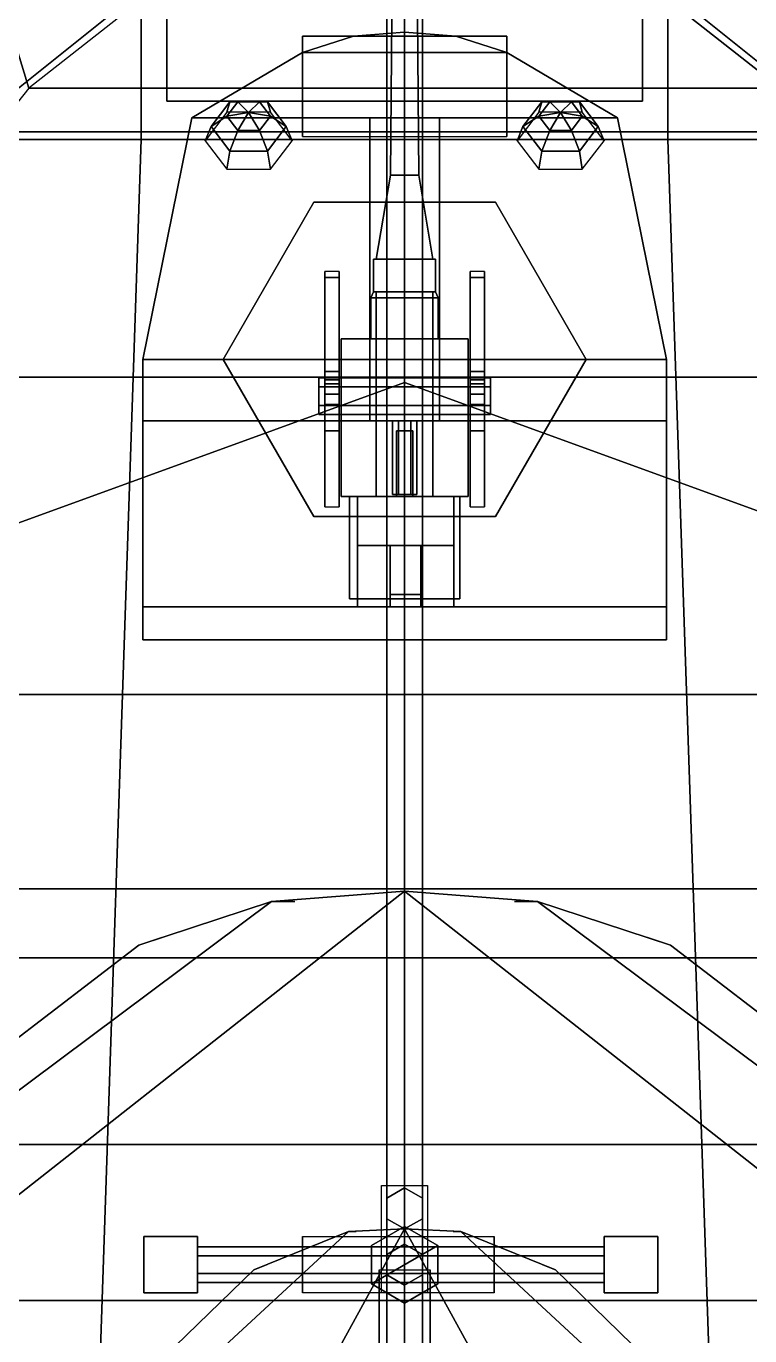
# Model space of a CAD drawing. Header units: millimetres. Extents: x -15 to 15, y -108 to 101.
# Drawn here: x -1.48 to 1.35, y 44.99 to 50.11 of the extents above; entities that cross this region are included whole.
import ezdxf

# ---------------------------------------------------------------- set-up
doc = ezdxf.new("R2010")
doc.units = ezdxf.units.MM
for name, color, linetype in [('barrel', 1, 'Continuous'), ('citadelle', 3, 'Continuous'), ('platforms', 6, 'Continuous'), ('railings', 6, 'Continuous'), ('railings_mirrored', 6, 'Continuous'), ('rangefinders', 2, 'Continuous'), ('sleeve', 5, 'Continuous'), ('superstructure', 4, 'Continuous'), ('turret', 2, 'Continuous')]:
    doc.layers.add(name, color=color, linetype=linetype)

msp = doc.modelspace()

# ---------------------------------------------------------------- linework, layer by layer
for points in [[(-2.1, 55.53, -9.42), (-1.03, 55.53, -9.51), (-1.03, 49.67, -9.51), (-2.64, 49.67, -9.42)], [(-1.03, 55.53, -9.51), (0, 55.53, -9.55), (0, 49.67, -9.55), (-1.03, 49.67, -9.51)], [(1.03, 49.67, -9.51), (0, 49.67, -9.55), (0, 55.53, -9.55), (1.03, 55.53, -9.51)], [(2.64, 49.67, -9.42), (1.03, 49.67, -9.51), (1.03, 55.53, -9.51), (2.11, 55.53, -9.42)], [(-2.64, 49.67, -9.42), (-1.03, 49.67, -9.51), (-1.23, 43.74, -9.51), (-3.31, 43.74, -9.42)], [(-1.03, 49.67, -9.51), (0, 49.67, -9.55), (0, 43.74, -9.55), (-1.23, 43.74, -9.51)], [(1.23, 43.74, -9.51), (0, 43.74, -9.55), (0, 49.67, -9.55), (1.03, 49.67, -9.51)], [(3.31, 43.74, -9.42), (1.23, 43.74, -9.51), (1.03, 49.67, -9.51), (2.64, 49.67, -9.42)]]:
    msp.add_3dface(points)
at = {"layer": 'barrel'}
for points in [[(-0.0554, 49.53, 17.218), (0, 49.53, 17.25), (0, 52.03, 17.226), (-0.0346, 52.03, 17.206)], [(-0.0554, 49.53, 17.154), (-0.0554, 49.53, 17.218), (-0.0346, 52.03, 17.206), (-0.0346, 52.03, 17.166)], [(0, 49.53, 17.122), (-0.0554, 49.53, 17.154), (-0.0346, 52.03, 17.166), (0, 52.03, 17.146)], [(0, 49.53, 17.25), (0.0554, 49.53, 17.218), (0.0346, 52.03, 17.206), (0, 52.03, 17.226)], [(0.0554, 49.53, 17.154), (0, 49.53, 17.122), (0, 52.03, 17.146), (0.0346, 52.03, 17.166)], [(0.0554, 49.53, 17.218), (0.0554, 49.53, 17.154), (0.0346, 52.03, 17.166), (0.0346, 52.03, 17.206)], [(-0.0554, 49.53, 17.154), (0, 49.53, 17.122), (0, 49.202, 17.058), (-0.1109, 49.202, 17.122)], [(-0.0554, 49.53, 17.218), (-0.0554, 49.53, 17.154), (-0.1109, 49.202, 17.122), (-0.1109, 49.202, 17.25)], [(0, 49.53, 17.25), (-0.0554, 49.53, 17.218), (-0.1109, 49.202, 17.25), (0, 49.202, 17.314)], [(0.0554, 49.53, 17.218), (0, 49.53, 17.25), (0, 49.202, 17.314), (0.1109, 49.202, 17.25)], [(0, 49.53, 17.122), (0.0554, 49.53, 17.154), (0.1109, 49.202, 17.122), (0, 49.202, 17.058)], [(0.0554, 49.53, 17.154), (0.0554, 49.53, 17.218), (0.1109, 49.202, 17.25), (0.1109, 49.202, 17.122)], [(-0.1109, 49.074, 17.122), (0, 49.074, 17.058), (0, 48.274, 17.058), (-0.1109, 48.274, 17.122)], [(-0.1109, 49.074, 17.25), (-0.1109, 49.074, 17.122), (-0.1109, 48.274, 17.122), (-0.1109, 48.274, 17.25)], [(0, 49.074, 17.314), (-0.1109, 49.074, 17.25), (-0.1109, 48.274, 17.25), (0, 48.274, 17.314)], [(0, 49.074, 17.058), (0.1109, 49.074, 17.122), (0.1109, 48.274, 17.122), (0, 48.274, 17.058)], [(0.1109, 49.074, 17.25), (0, 49.074, 17.314), (0, 48.274, 17.314), (0.1109, 48.274, 17.25)], [(0.1109, 49.074, 17.122), (0.1109, 49.074, 17.25), (0.1109, 48.274, 17.25), (0.1109, 48.274, 17.122)], [(-0.032, 48.53, 17.354), (0, 48.53, 17.322), (0, 48.274, 17.322), (-0.032, 48.274, 17.354)], [(0, 48.53, 17.386), (-0.032, 48.53, 17.354), (-0.032, 48.274, 17.354), (0, 48.274, 17.386)], [(0, 48.53, 17.322), (0.032, 48.53, 17.354), (0.032, 48.274, 17.354), (0, 48.274, 17.322)], [(0.032, 48.53, 17.354), (0, 48.53, 17.386), (0, 48.274, 17.386), (0.032, 48.274, 17.354)], [(0.192, 48.274, 17.458), (0.192, 48.274, 17.002), (-0.184, 48.274, 17.002), (-0.184, 48.274, 17.458)], [(-0.184, 48.274, 17.458), (-0.184, 48.274, 17.002), (-0.184, 48.082, 17.002), (-0.184, 48.082, 17.458)], [(-0.184, 48.082, 17.002), (-0.184, 48.274, 17.002), (0.192, 48.274, 17.002), (0.192, 48.082, 17.002)], [(0.192, 48.082, 17.458), (0.192, 48.274, 17.458), (-0.184, 48.274, 17.458), (-0.184, 48.082, 17.458)], [(0.192, 48.082, 17.002), (0.192, 48.274, 17.002), (0.192, 48.274, 17.458), (0.192, 48.082, 17.458)], [(-0.184, 47.842, 17.002), (-0.184, 48.082, 17.002), (-0.056, 48.082, 17.002), (-0.056, 47.842, 17.002)], [(-0.056, 47.842, 17.458), (-0.056, 48.082, 17.458), (-0.184, 48.082, 17.458), (-0.184, 47.842, 17.458)], [(-0.184, 48.082, 17.458), (-0.184, 48.082, 17.002), (-0.184, 47.842, 17.002), (-0.184, 47.842, 17.458)], [(-0.056, 47.89, 17.002), (-0.056, 48.082, 17.002), (0.064, 48.082, 17.002), (0.064, 47.89, 17.002)], [(0.064, 47.89, 17.066), (0.064, 48.082, 17.066), (-0.056, 48.082, 17.066), (-0.056, 47.89, 17.066)], [(-0.056, 48.082, 17.458), (-0.056, 48.082, 17.066), (0.064, 48.082, 17.066), (0.068, 48.082, 17.458)], [(-0.056, 47.842, 17.002), (-0.056, 48.082, 17.002), (-0.056, 48.082, 17.458), (-0.056, 47.842, 17.458)], [(0.064, 48.082, 17.458), (0.064, 48.082, 17.002), (0.064, 47.842, 17.002), (0.064, 47.842, 17.458)], [(0.064, 47.842, 17.002), (0.064, 48.082, 17.002), (0.192, 48.082, 17.002), (0.192, 47.842, 17.002)], [(0.192, 47.842, 17.458), (0.192, 48.082, 17.458), (0.064, 48.082, 17.458), (0.064, 47.842, 17.458)], [(0.192, 47.842, 17.002), (0.192, 48.082, 17.002), (0.192, 48.082, 17.458), (0.192, 47.842, 17.458)], [(-0.056, 47.89, 17.066), (-0.056, 47.89, 17.002), (0.064, 47.89, 17.002), (0.064, 47.89, 17.066)], [(-0.184, 47.842, 17.458), (-0.184, 47.842, 17.002), (-0.056, 47.842, 17.002), (-0.056, 47.842, 17.458)], [(0.064, 47.842, 17.458), (0.064, 47.842, 17.002), (0.192, 47.842, 17.002), (0.192, 47.842, 17.458)]]:
    msp.add_3dface(points, dxfattribs=at)
at = {"layer": 'citadelle'}
for points in [[(10.22, 51.67, 4.59), (-10.22, 51.67, 4.59), (-9.78, 47.5, 4.59), (9.78, 47.5, 4.59)], [(9.78, 47.5, 4.59), (-9.78, 47.5, 4.59), (-10.26, 43.33, 4.59), (10.26, 43.33, 4.59)]]:
    msp.add_3dface(points, dxfattribs=at)
at = {"layer": 'platforms'}
for points in [[(0, 41.9, 27.21), (-0.07, 41.9, 27.28), (-0.07, 51.4, 27.28), (0, 51.4, 27.21)], [(-0.07, 41.9, 27.28), (0, 41.9, 27.35), (0, 51.4, 27.35), (-0.07, 51.4, 27.28)], [(0, 41.9, 27.35), (0.07, 41.9, 27.28), (0.07, 51.4, 27.28), (0, 51.4, 27.35)], [(0.07, 41.9, 27.28), (0, 41.9, 27.21), (0, 51.4, 27.21), (0.07, 51.4, 27.28)], [(-0.95, 50.32, 14.81), (-1.51, 49.87, 14.81), (-1.51, 49.87, 15.03), (-0.95, 50.32, 15.03)], [(0.95, 50.32, 15.03), (1.51, 49.87, 15.03), (1.51, 49.87, 14.81), (0.95, 50.32, 14.81)], [(-1.47, 49.87, 15.53), (1.47, 49.87, 15.53), (0.95, 50.28, 15.53), (-0.95, 50.28, 15.53)], [(-4.16, 46.47, 15.53), (4.16, 46.47, 15.53), (1.47, 49.87, 15.53), (-1.47, 49.87, 15.53)], [(-4.7, 46.74, 8.67), (-4.7, 38.46, 8.67), (4.7, 38.46, 8.67), (4.7, 46.74, 8.67)], [(4.7, 46.74, 8.67), (4.7, 46.74, 8.45), (-4.7, 46.74, 8.45), (-4.7, 46.74, 8.67)], [(4.7, 46.74, 8.45), (4.7, 38.46, 8.45), (-4.7, 38.46, 8.45), (-4.7, 46.74, 8.45)], [(0, 46.73, 27.2), (0, 38.15, 27.2), (-2.05, 38.15, 27.2), (-2.05, 45.12, 27.2)], [(-2.05, 38.15, 27.35), (0, 38.15, 27.35), (0, 46.73, 27.35), (-2.05, 45.12, 27.35)], [(-0.52, 46.69, 27.2), (0, 46.73, 27.2), (-2.05, 45.12, 27.2), (-1.94, 45.63, 27.2)], [(-2.05, 45.12, 27.35), (0, 46.73, 27.35), (-0.52, 46.69, 27.35), (-1.94, 45.63, 27.35)], [(-0.52, 46.69, 27.35), (0, 46.73, 27.35), (0, 46.73, 27.2), (-0.52, 46.69, 27.2)], [(0, 46.73, 27.35), (0, 38.15, 27.35), (2.05, 38.15, 27.35), (2.05, 45.12, 27.35)], [(2.05, 38.15, 27.2), (0, 38.15, 27.2), (0, 46.73, 27.2), (2.05, 45.12, 27.2)], [(0.52, 46.69, 27.35), (0, 46.73, 27.35), (2.05, 45.12, 27.35), (1.94, 45.63, 27.35)], [(2.05, 45.12, 27.2), (0, 46.73, 27.2), (0.52, 46.69, 27.2), (1.94, 45.63, 27.2)], [(0.52, 46.69, 27.2), (0, 46.73, 27.2), (0, 46.73, 27.35), (0.52, 46.69, 27.35)], [(-1.04, 46.52, 27.2), (-0.52, 46.69, 27.2), (-1.94, 45.63, 27.2), (-1.56, 46.12, 27.2)], [(-1.94, 45.63, 27.35), (-0.52, 46.69, 27.35), (-1.04, 46.52, 27.35), (-1.56, 46.12, 27.35)], [(-1.04, 46.52, 27.35), (-0.52, 46.69, 27.35), (-0.52, 46.69, 27.2), (-1.04, 46.52, 27.2)], [(1.94, 45.63, 27.2), (0.52, 46.69, 27.2), (1.04, 46.52, 27.2), (1.56, 46.12, 27.2)], [(1.04, 46.52, 27.35), (0.52, 46.69, 27.35), (1.94, 45.63, 27.35), (1.56, 46.12, 27.35)], [(1.04, 46.52, 27.2), (0.52, 46.69, 27.2), (0.52, 46.69, 27.35), (1.04, 46.52, 27.35)], [(-1.56, 46.12, 27.35), (-1.04, 46.52, 27.35), (-1.04, 46.52, 27.2), (-1.56, 46.12, 27.2)], [(1.56, 46.12, 27.2), (1.04, 46.52, 27.2), (1.04, 46.52, 27.35), (1.56, 46.12, 27.35)], [(-4.45, 45.74, 15.53), (4.45, 45.74, 15.53), (4.16, 46.47, 15.53), (-4.16, 46.47, 15.53)], [(0.0329, 41.9618, 27.28), (0, 41.9, 27.21), (-8.388, 46.36, 27.21), (-8.3551, 46.4218, 27.28)], [(0, 41.9, 27.35), (0.0329, 41.9618, 27.28), (-8.3551, 46.4218, 27.28), (-8.388, 46.36, 27.35)], [(-0.0329, 41.9618, 27.28), (0, 41.9, 27.35), (8.388, 46.36, 27.35), (8.3551, 46.4218, 27.28)], [(0, 41.9, 27.21), (-0.0329, 41.9618, 27.28), (8.3551, 46.4218, 27.28), (8.388, 46.36, 27.21)], [(-0.0329, 41.8382, 27.28), (0, 41.9, 27.35), (-8.388, 46.36, 27.35), (-8.4209, 46.2982, 27.28)], [(0, 41.9, 27.21), (-0.0329, 41.8382, 27.28), (-8.4209, 46.2982, 27.28), (-8.388, 46.36, 27.21)], [(0.0329, 41.8382, 27.28), (0, 41.9, 27.21), (8.388, 46.36, 27.21), (8.4209, 46.2982, 27.28)], [(0, 41.9, 27.35), (0.0329, 41.8382, 27.28), (8.4209, 46.2982, 27.28), (8.388, 46.36, 27.35)], [(-4.45, 45.13, 15.53), (4.45, 45.13, 15.53), (4.45, 45.74, 15.53), (-4.45, 45.74, 15.53)], [(0, 45.41, 19.55), (-1.01, 43.57, 19.55), (-1.03, 44.65, 19.55), (-0.22, 45.4, 19.55)], [(-0.22, 45.4, 19.77), (-1.03, 44.65, 19.77), (-1.01, 43.57, 19.77), (0, 45.41, 19.77)], [(-0.22, 45.4, 19.55), (-1.03, 44.65, 19.55), (-0.94, 44.91, 19.55), (-0.59, 45.25, 19.55)], [(-0.59, 45.25, 19.77), (-0.94, 44.91, 19.77), (-1.03, 44.65, 19.77), (-0.22, 45.4, 19.77)], [(0, 45.41, 19.55), (0, 37.9334, 19.55), (-0.75, 37.9334, 19.55), (-1.01, 43.57, 19.55)], [(-1.01, 43.57, 19.77), (-0.75, 37.9334, 19.77), (0, 37.9334, 19.77), (0, 45.41, 19.77)], [(-0.22, 45.4, 19.77), (-0.22, 45.4, 19.55), (-0.59, 45.25, 19.55), (-0.59, 45.25, 19.77)], [(0, 45.41, 19.77), (0, 45.41, 19.55), (-0.22, 45.4, 19.55), (-0.22, 45.4, 19.77)], [(1.01, 43.57, 19.55), (0.75, 37.9334, 19.55), (0, 37.9334, 19.55), (0, 45.41, 19.55)], [(0, 45.41, 19.77), (0, 37.9334, 19.77), (0.75, 37.9334, 19.77), (1.01, 43.57, 19.77)], [(0, 45.41, 19.77), (1.01, 43.57, 19.77), (1.03, 44.65, 19.77), (0.22, 45.4, 19.77)], [(0, 45.41, 19.55), (0, 45.41, 19.77), (0.22, 45.4, 19.77), (0.22, 45.4, 19.55)], [(0.22, 45.4, 19.55), (1.03, 44.65, 19.55), (1.01, 43.57, 19.55), (0, 45.41, 19.55)], [(0.22, 45.4, 19.77), (1.03, 44.65, 19.77), (0.94, 44.91, 19.77), (0.59, 45.25, 19.77)], [(0.59, 45.25, 19.55), (0.94, 44.91, 19.55), (1.03, 44.65, 19.55), (0.22, 45.4, 19.55)], [(0.22, 45.4, 19.55), (0.22, 45.4, 19.77), (0.59, 45.25, 19.77), (0.59, 45.25, 19.55)], [(-0.59, 45.25, 19.55), (-0.94, 44.91, 19.55), (-0.94, 44.91, 19.77), (-0.59, 45.25, 19.77)], [(-0.1, 43.77, 19.06), (-0.1, 39.59, 19.06), (-0.1, 39.59, 19.55), (-0.1, 45.25, 19.55)], [(0.1, 45.25, 19.55), (0.1, 43.77, 19.06), (-0.1, 43.77, 19.06), (-0.1, 45.25, 19.55)], [(0.1, 39.59, 19.55), (0.1, 39.59, 19.06), (0.1, 43.77, 19.06), (0.1, 45.25, 19.55)], [(0.59, 45.25, 19.77), (0.94, 44.91, 19.77), (0.94, 44.91, 19.55), (0.59, 45.25, 19.55)], [(-4.1, 44.27, 15.53), (4.1, 44.27, 15.53), (4.45, 45.13, 15.53), (-4.45, 45.13, 15.53)]]:
    msp.add_3dface(points, dxfattribs=at)
at = {"layer": 'railings'}
for points in [[(0.95, 50.66, 16.28), (1.61, 50.24, 16.28), (1.51, 49.87, 15.53), (0.95, 50.32, 15.53)], [(0.95, 50.28, 15.53), (1.47, 49.87, 15.53), (1.57, 50.2, 16.28), (0.95, 50.62, 16.28)], [(-0.95, 50.32, 15.03), (-1.51, 49.87, 15.03), (-1.51, 49.87, 15.53), (-0.95, 50.32, 15.53)], [(0.95, 50.32, 15.53), (1.51, 49.87, 15.53), (1.51, 49.87, 15.03), (0.95, 50.32, 15.03)], [(-0.52, 46.69, 28.32), (0, 46.73, 28.32), (0, 46.73, 28.39), (-0.52, 46.69, 28.39)], [(-0.52, 46.69, 28.39), (0, 46.73, 28.39), (0, 46.73, 28.32), (-0.52, 46.69, 28.32)], [(-0.52, 46.69, 28.02), (0, 46.73, 28.02), (0, 46.73, 27.95), (-0.52, 46.69, 27.95)], [(-0.52, 46.69, 27.95), (0, 46.73, 27.95), (0, 46.73, 28.02), (-0.52, 46.69, 28.02)], [(-0.52, 46.69, 27.61), (0, 46.73, 27.61), (0, 46.73, 27.68), (-0.52, 46.69, 27.68)], [(-0.52, 46.69, 27.68), (0, 46.73, 27.68), (0, 46.73, 27.61), (-0.52, 46.69, 27.61)], [(-1.04, 46.52, 28.32), (-0.52, 46.69, 28.32), (-0.52, 46.69, 28.39), (-1.04, 46.52, 28.39)], [(-1.04, 46.52, 28.39), (-0.52, 46.69, 28.39), (-0.52, 46.69, 28.32), (-1.04, 46.52, 28.32)], [(-1.04, 46.52, 28.02), (-0.52, 46.69, 28.02), (-0.52, 46.69, 27.95), (-1.04, 46.52, 27.95)], [(-1.04, 46.52, 27.95), (-0.52, 46.69, 27.95), (-0.52, 46.69, 28.02), (-1.04, 46.52, 28.02)], [(-1.04, 46.52, 27.61), (-0.52, 46.69, 27.61), (-0.52, 46.69, 27.68), (-1.04, 46.52, 27.68)], [(-1.04, 46.52, 27.68), (-0.52, 46.69, 27.68), (-0.52, 46.69, 27.61), (-1.04, 46.52, 27.61)], [(-0.43, 46.69, 27.35), (-0.43, 46.69, 28.32), (-0.52, 46.69, 28.32), (-0.52, 46.69, 27.35)], [(-0.52, 46.69, 27.35), (-0.52, 46.69, 28.32), (-0.43, 46.69, 28.32), (-0.43, 46.69, 27.35)], [(-0.95, 46.55, 27.35), (-0.95, 46.55, 28.32), (-1.04, 46.52, 28.32), (-1.04, 46.52, 27.35)], [(-1.04, 46.52, 27.35), (-1.04, 46.52, 28.32), (-0.95, 46.55, 28.32), (-0.95, 46.55, 27.35)], [(-1.56, 46.12, 28.39), (-1.04, 46.52, 28.39), (-1.04, 46.52, 28.32), (-1.56, 46.12, 28.32)], [(-1.56, 46.12, 28.32), (-1.04, 46.52, 28.32), (-1.04, 46.52, 28.39), (-1.56, 46.12, 28.39)], [(-1.56, 46.12, 27.95), (-1.04, 46.52, 27.95), (-1.04, 46.52, 28.02), (-1.56, 46.12, 28.02)], [(-1.56, 46.12, 28.02), (-1.04, 46.52, 28.02), (-1.04, 46.52, 27.95), (-1.56, 46.12, 27.95)], [(-1.56, 46.12, 27.68), (-1.04, 46.52, 27.68), (-1.04, 46.52, 27.61), (-1.56, 46.12, 27.61)], [(-1.56, 46.12, 27.61), (-1.04, 46.52, 27.61), (-1.04, 46.52, 27.68), (-1.56, 46.12, 27.68)], [(-0.59, 45.25, 20.74), (-0.22, 45.4, 20.74), (-0.22, 45.4, 20.81), (-0.59, 45.25, 20.81)], [(-0.59, 45.25, 20.81), (-0.22, 45.4, 20.81), (-0.22, 45.4, 20.74), (-0.59, 45.25, 20.74)], [(-0.59, 45.25, 20.41), (-0.22, 45.4, 20.41), (-0.22, 45.4, 20.34), (-0.59, 45.25, 20.34)], [(-0.59, 45.25, 20.34), (-0.22, 45.4, 20.34), (-0.22, 45.4, 20.41), (-0.59, 45.25, 20.41)], [(-0.59, 45.25, 20.04), (-0.22, 45.4, 20.04), (-0.22, 45.4, 20.11), (-0.59, 45.25, 20.11)], [(-0.59, 45.25, 20.11), (-0.22, 45.4, 20.11), (-0.22, 45.4, 20.04), (-0.59, 45.25, 20.04)], [(-0.22, 45.4, 20.81), (0, 45.41, 20.81), (0, 45.41, 20.74), (-0.22, 45.4, 20.74)], [(-0.22, 45.4, 20.74), (0, 45.41, 20.74), (0, 45.41, 20.81), (-0.22, 45.4, 20.81)], [(-0.22, 45.4, 20.34), (0, 45.41, 20.34), (0, 45.41, 20.41), (-0.22, 45.4, 20.41)], [(-0.22, 45.4, 20.41), (0, 45.41, 20.41), (0, 45.41, 20.34), (-0.22, 45.4, 20.34)], [(-0.22, 45.4, 20.11), (0, 45.41, 20.11), (0, 45.41, 20.04), (-0.22, 45.4, 20.04)], [(-0.22, 45.4, 20.04), (0, 45.41, 20.04), (0, 45.41, 20.11), (-0.22, 45.4, 20.11)], [(-0.19, 45.4, 19.77), (-0.19, 45.4, 20.74), (-0.22, 45.4, 20.74), (-0.22, 45.4, 19.77)], [(-0.22, 45.4, 19.77), (-0.22, 45.4, 20.74), (-0.19, 45.4, 20.74), (-0.19, 45.4, 19.77)], [(-0.59, 45.25, 19.77), (-0.59, 45.25, 20.74), (-0.54, 45.27, 20.74), (-0.54, 45.27, 19.77)], [(-0.54, 45.27, 19.77), (-0.54, 45.27, 20.74), (-0.59, 45.25, 20.74), (-0.59, 45.25, 19.77)], [(-0.94, 44.91, 20.81), (-0.59, 45.25, 20.81), (-0.59, 45.25, 20.74), (-0.94, 44.91, 20.74)], [(-0.94, 44.91, 20.74), (-0.59, 45.25, 20.74), (-0.59, 45.25, 20.81), (-0.94, 44.91, 20.81)], [(-0.94, 44.91, 20.34), (-0.59, 45.25, 20.34), (-0.59, 45.25, 20.41), (-0.94, 44.91, 20.41)], [(-0.94, 44.91, 20.41), (-0.59, 45.25, 20.41), (-0.59, 45.25, 20.34), (-0.94, 44.91, 20.34)], [(-0.94, 44.91, 20.11), (-0.59, 45.25, 20.11), (-0.59, 45.25, 20.04), (-0.94, 44.91, 20.04)], [(-0.94, 44.91, 20.04), (-0.59, 45.25, 20.04), (-0.59, 45.25, 20.11), (-0.94, 44.91, 20.11)]]:
    msp.add_3dface(points, dxfattribs=at)
at = {"layer": 'railings_mirrored'}
for points in [[(-0.95, 50.66, 16.28), (-1.61, 50.24, 16.28), (-1.51, 49.87, 15.53), (-0.95, 50.32, 15.53)], [(-0.95, 50.28, 15.53), (-1.47, 49.87, 15.53), (-1.57, 50.2, 16.28), (-0.95, 50.62, 16.28)], [(-1.47, 49.87, 15.53), (-4.16, 46.47, 15.53), (-4.51, 46.47, 16.28), (-1.57, 50.2, 16.28)], [(0.52, 46.69, 27.68), (0, 46.73, 27.68), (0, 46.73, 27.61), (0.52, 46.69, 27.61)], [(0.52, 46.69, 27.61), (0, 46.73, 27.61), (0, 46.73, 27.68), (0.52, 46.69, 27.68)], [(0.52, 46.69, 27.95), (0, 46.73, 27.95), (0, 46.73, 28.02), (0.52, 46.69, 28.02)], [(0.52, 46.69, 28.02), (0, 46.73, 28.02), (0, 46.73, 27.95), (0.52, 46.69, 27.95)], [(0.52, 46.69, 28.39), (0, 46.73, 28.39), (0, 46.73, 28.32), (0.52, 46.69, 28.32)], [(0.52, 46.69, 28.32), (0, 46.73, 28.32), (0, 46.73, 28.39), (0.52, 46.69, 28.39)], [(0.52, 46.69, 27.35), (0.52, 46.69, 28.32), (0.43, 46.69, 28.32), (0.43, 46.69, 27.35)], [(0.43, 46.69, 27.35), (0.43, 46.69, 28.32), (0.52, 46.69, 28.32), (0.52, 46.69, 27.35)], [(1.04, 46.52, 27.68), (0.52, 46.69, 27.68), (0.52, 46.69, 27.61), (1.04, 46.52, 27.61)], [(1.04, 46.52, 27.61), (0.52, 46.69, 27.61), (0.52, 46.69, 27.68), (1.04, 46.52, 27.68)], [(1.04, 46.52, 27.95), (0.52, 46.69, 27.95), (0.52, 46.69, 28.02), (1.04, 46.52, 28.02)], [(1.04, 46.52, 28.02), (0.52, 46.69, 28.02), (0.52, 46.69, 27.95), (1.04, 46.52, 27.95)], [(1.04, 46.52, 28.39), (0.52, 46.69, 28.39), (0.52, 46.69, 28.32), (1.04, 46.52, 28.32)], [(1.04, 46.52, 28.32), (0.52, 46.69, 28.32), (0.52, 46.69, 28.39), (1.04, 46.52, 28.39)], [(1.04, 46.52, 27.35), (1.04, 46.52, 28.32), (0.95, 46.55, 28.32), (0.95, 46.55, 27.35)], [(0.95, 46.55, 27.35), (0.95, 46.55, 28.32), (1.04, 46.52, 28.32), (1.04, 46.52, 27.35)], [(1.56, 46.12, 27.61), (1.04, 46.52, 27.61), (1.04, 46.52, 27.68), (1.56, 46.12, 27.68)], [(1.56, 46.12, 27.68), (1.04, 46.52, 27.68), (1.04, 46.52, 27.61), (1.56, 46.12, 27.61)], [(1.56, 46.12, 28.02), (1.04, 46.52, 28.02), (1.04, 46.52, 27.95), (1.56, 46.12, 27.95)], [(1.56, 46.12, 27.95), (1.04, 46.52, 27.95), (1.04, 46.52, 28.02), (1.56, 46.12, 28.02)], [(1.56, 46.12, 28.32), (1.04, 46.52, 28.32), (1.04, 46.52, 28.39), (1.56, 46.12, 28.39)], [(1.56, 46.12, 28.39), (1.04, 46.52, 28.39), (1.04, 46.52, 28.32), (1.56, 46.12, 28.32)], [(0.22, 45.4, 20.04), (0, 45.41, 20.04), (0, 45.41, 20.11), (0.22, 45.4, 20.11)], [(0.22, 45.4, 20.11), (0, 45.41, 20.11), (0, 45.41, 20.04), (0.22, 45.4, 20.04)], [(0.22, 45.4, 20.41), (0, 45.41, 20.41), (0, 45.41, 20.34), (0.22, 45.4, 20.34)], [(0.22, 45.4, 20.34), (0, 45.41, 20.34), (0, 45.41, 20.41), (0.22, 45.4, 20.41)], [(0.22, 45.4, 20.74), (0, 45.41, 20.74), (0, 45.41, 20.81), (0.22, 45.4, 20.81)], [(0.22, 45.4, 20.81), (0, 45.41, 20.81), (0, 45.41, 20.74), (0.22, 45.4, 20.74)], [(0.22, 45.4, 19.77), (0.22, 45.4, 20.74), (0.19, 45.4, 20.74), (0.19, 45.4, 19.77)], [(0.19, 45.4, 19.77), (0.19, 45.4, 20.74), (0.22, 45.4, 20.74), (0.22, 45.4, 19.77)], [(0.59, 45.25, 20.11), (0.22, 45.4, 20.11), (0.22, 45.4, 20.04), (0.59, 45.25, 20.04)], [(0.59, 45.25, 20.04), (0.22, 45.4, 20.04), (0.22, 45.4, 20.11), (0.59, 45.25, 20.11)], [(0.59, 45.25, 20.34), (0.22, 45.4, 20.34), (0.22, 45.4, 20.41), (0.59, 45.25, 20.41)], [(0.59, 45.25, 20.41), (0.22, 45.4, 20.41), (0.22, 45.4, 20.34), (0.59, 45.25, 20.34)], [(0.59, 45.25, 20.81), (0.22, 45.4, 20.81), (0.22, 45.4, 20.74), (0.59, 45.25, 20.74)], [(0.59, 45.25, 20.74), (0.22, 45.4, 20.74), (0.22, 45.4, 20.81), (0.59, 45.25, 20.81)], [(0.54, 45.27, 19.77), (0.54, 45.27, 20.74), (0.59, 45.25, 20.74), (0.59, 45.25, 19.77)], [(0.59, 45.25, 19.77), (0.59, 45.25, 20.74), (0.54, 45.27, 20.74), (0.54, 45.27, 19.77)], [(0.94, 44.91, 20.04), (0.59, 45.25, 20.04), (0.59, 45.25, 20.11), (0.94, 44.91, 20.11)], [(0.94, 44.91, 20.11), (0.59, 45.25, 20.11), (0.59, 45.25, 20.04), (0.94, 44.91, 20.04)], [(0.94, 44.91, 20.41), (0.59, 45.25, 20.41), (0.59, 45.25, 20.34), (0.94, 44.91, 20.34)], [(0.94, 44.91, 20.34), (0.59, 45.25, 20.34), (0.59, 45.25, 20.41), (0.94, 44.91, 20.41)], [(0.94, 44.91, 20.74), (0.59, 45.25, 20.74), (0.59, 45.25, 20.81), (0.94, 44.91, 20.81)], [(0.94, 44.91, 20.81), (0.59, 45.25, 20.81), (0.59, 45.25, 20.74), (0.94, 44.91, 20.74)]]:
    msp.add_3dface(points, dxfattribs=at)
at = {"layer": 'rangefinders'}
for points in [[(-0.09, 45.58, 28.2), (0.09, 45.58, 28.2), (0.09, 45.16, 28.2), (-0.09, 45.16, 28.2)], [(-0.09, 45.58, 28.41), (0.09, 45.58, 28.41), (0.09, 45.16, 28.41), (-0.09, 45.16, 28.41)], [(-0.0693, 45.45, 28.11), (-0.0693, 45.53, 28.11), (0, 45.57, 28.11), (0, 45.41, 28.11)], [(-0.0693, 45.53, 28.52), (-0.0693, 45.45, 28.52), (0, 45.41, 28.52), (0, 45.57, 28.52)], [(0, 45.57, 28.11), (-0.0693, 45.53, 28.11), (-0.0693, 45.53, 28.52), (0, 45.57, 28.52)], [(-0.0693, 45.53, 28.11), (-0.0693, 45.45, 28.11), (-0.0693, 45.45, 28.52), (-0.0693, 45.53, 28.52)], [(0, 45.41, 28.11), (0, 45.57, 28.11), (0.0693, 45.53, 28.11), (0.0693, 45.45, 28.11)], [(0, 45.57, 28.52), (0, 45.41, 28.52), (0.0693, 45.45, 28.52), (0.0693, 45.53, 28.52)], [(0.0693, 45.53, 28.11), (0, 45.57, 28.11), (0, 45.57, 28.52), (0.0693, 45.53, 28.52)], [(0.0693, 45.45, 28.11), (0.0693, 45.53, 28.11), (0.0693, 45.53, 28.52), (0.0693, 45.45, 28.52)], [(-0.0693, 45.45, 28.11), (0, 45.41, 28.11), (0, 45.41, 28.52), (-0.0693, 45.45, 28.52)], [(0, 45.41, 28.11), (0.0693, 45.45, 28.11), (0.0693, 45.45, 28.52), (0, 45.41, 28.52)], [(-1.02, 45.16, 28.98), (-1.02, 45.38, 28.98), (-1.02, 45.38, 28.76), (-1.02, 45.16, 28.76)], [(-0.81, 45.16, 28.98), (-0.81, 45.38, 28.98), (-1.02, 45.38, 28.98), (-1.02, 45.16, 28.98)], [(-1.02, 45.38, 28.76), (-0.81, 45.38, 28.76), (-0.81, 45.16, 28.76), (-1.02, 45.16, 28.76)], [(-1.02, 45.38, 28.98), (-0.81, 45.38, 28.98), (-0.81, 45.38, 28.76), (-1.02, 45.38, 28.76)], [(-0.81, 45.16, 28.76), (-0.81, 45.38, 28.76), (-0.81, 45.38, 28.98), (-0.81, 45.16, 28.98)], [(-0.4, 45.38, 28.58), (0.35, 45.38, 28.58), (0.35, 45.16, 28.58), (-0.4, 45.16, 28.58)], [(-0.4, 45.38, 28.58), (-0.4, 45.38, 29.03), (-0.4, 45.16, 29.03), (-0.4, 45.16, 28.58)], [(-0.1299, 45.195, 27.78), (0.1299, 45.345, 27.78), (0, 45.42, 27.78), (-0.1299, 45.345, 27.78)], [(0, 45.42, 27.35), (-0.1299, 45.345, 27.35), (-0.1299, 45.345, 27.78), (0, 45.42, 27.78)], [(0.1299, 45.345, 27.35), (0, 45.42, 27.35), (0, 45.42, 27.78), (0.1299, 45.345, 27.78)], [(0.35, 45.38, 28.58), (0.35, 45.38, 29.03), (0.35, 45.16, 29.03), (0.35, 45.16, 28.58)], [(0.78, 45.38, 28.76), (0.99, 45.38, 28.76), (0.99, 45.16, 28.76), (0.78, 45.16, 28.76)], [(0.78, 45.16, 28.98), (0.78, 45.38, 28.98), (0.78, 45.38, 28.76), (0.78, 45.16, 28.76)], [(0.99, 45.16, 28.98), (0.99, 45.38, 28.98), (0.78, 45.38, 28.98), (0.78, 45.16, 28.98)], [(0.78, 45.38, 28.98), (0.99, 45.38, 28.98), (0.99, 45.38, 28.76), (0.78, 45.38, 28.76)], [(0.99, 45.16, 28.76), (0.99, 45.38, 28.76), (0.99, 45.38, 28.98), (0.99, 45.16, 28.98)], [(-0.81, 45.305, 28.8094), (-0.81, 45.34, 28.87), (0.78, 45.34, 28.87), (0.78, 45.305, 28.8094)], [(-0.81, 45.34, 28.87), (-0.81, 45.305, 28.9306), (0.78, 45.305, 28.9306), (0.78, 45.34, 28.87)], [(0, 45.12, 27.78), (0.1299, 45.195, 27.78), (0.1299, 45.345, 27.78), (-0.1299, 45.195, 27.78)], [(-0.1299, 45.345, 27.35), (-0.1299, 45.195, 27.35), (-0.1299, 45.195, 27.78), (-0.1299, 45.345, 27.78)], [(0, 45.35, 27.78), (-0.0693, 45.31, 27.78), (-0.0693, 45.31, 28.58), (0, 45.35, 28.58)], [(0.0693, 45.31, 27.78), (0, 45.35, 27.78), (0, 45.35, 28.58), (0.0693, 45.31, 28.58)], [(0.1299, 45.195, 27.35), (0.1299, 45.345, 27.35), (0.1299, 45.345, 27.78), (0.1299, 45.195, 27.78)], [(-0.81, 45.235, 28.8094), (-0.81, 45.305, 28.8094), (0.78, 45.305, 28.8094), (0.78, 45.235, 28.8094)], [(-0.81, 45.305, 28.9306), (-0.81, 45.235, 28.9306), (0.78, 45.235, 28.9306), (0.78, 45.305, 28.9306)], [(-0.0693, 45.31, 27.78), (-0.0693, 45.23, 27.78), (-0.0693, 45.23, 28.58), (-0.0693, 45.31, 28.58)], [(0.0693, 45.23, 27.78), (0.0693, 45.31, 27.78), (0.0693, 45.31, 28.58), (0.0693, 45.23, 28.58)], [(-0.81, 45.2, 28.87), (-0.81, 45.235, 28.8094), (0.78, 45.235, 28.8094), (0.78, 45.2, 28.87)], [(-0.81, 45.235, 28.9306), (-0.81, 45.2, 28.87), (0.78, 45.2, 28.87), (0.78, 45.235, 28.9306)], [(-0.0693, 45.23, 27.78), (0, 45.19, 27.78), (0, 45.19, 28.58), (-0.0693, 45.23, 28.58)], [(0, 45.19, 27.78), (0.0693, 45.23, 27.78), (0.0693, 45.23, 28.58), (0, 45.19, 28.58)], [(-0.1299, 45.195, 27.35), (0, 45.12, 27.35), (0, 45.12, 27.78), (-0.1299, 45.195, 27.78)], [(0, 45.12, 27.35), (0.1299, 45.195, 27.35), (0.1299, 45.195, 27.78), (0, 45.12, 27.78)], [(0, 45.19, 27.93), (0, 45.1, 27.93), (0, 45.1, 27.86), (0, 45.19, 27.86)], [(-1.02, 45.16, 28.76), (-0.81, 45.16, 28.76), (-0.81, 45.16, 28.98), (-1.02, 45.16, 28.98)], [(0.78, 45.16, 28.76), (0.99, 45.16, 28.76), (0.99, 45.16, 28.98), (0.78, 45.16, 28.98)], [(0, 45.1, 27.93), (0, 44.77, 28.04), (0, 44.68, 28.04), (0, 45.1, 27.86)]]:
    msp.add_3dface(points, dxfattribs=at)
at = {"layer": 'sleeve'}
for points in [[(-0.1212, 49.202, 17.116), (0, 49.202, 17.046), (0, 49.074, 17.046), (-0.1212, 49.074, 17.116)], [(-0.1212, 49.202, 17.256), (-0.1212, 49.202, 17.116), (-0.1212, 49.074, 17.116), (-0.1212, 49.074, 17.256)], [(0, 49.202, 17.326), (-0.1212, 49.202, 17.256), (-0.1212, 49.074, 17.256), (0, 49.074, 17.326)], [(0, 49.202, 17.046), (-0.1212, 49.202, 17.116), (-0.1212, 49.202, 17.256), (0.1212, 49.202, 17.116)], [(0.1212, 49.202, 17.116), (-0.1212, 49.202, 17.256), (0, 49.202, 17.326), (0.1212, 49.202, 17.256)], [(0.1212, 49.202, 17.256), (0, 49.202, 17.326), (0, 49.074, 17.326), (0.1212, 49.074, 17.256)], [(0, 49.202, 17.046), (0.1212, 49.202, 17.116), (0.1212, 49.074, 17.116), (0, 49.074, 17.046)], [(0.1212, 49.202, 17.116), (0.1212, 49.202, 17.256), (0.1212, 49.074, 17.256), (0.1212, 49.074, 17.116)], [(-0.1212, 49.074, 17.116), (0, 49.074, 17.046), (0, 49.05, 17.034), (-0.1316, 49.05, 17.11)], [(-0.1212, 49.074, 17.256), (-0.1212, 49.074, 17.116), (-0.1316, 49.05, 17.11), (-0.1316, 49.05, 17.262)], [(0, 49.074, 17.326), (-0.1212, 49.074, 17.256), (-0.1316, 49.05, 17.262), (0, 49.05, 17.338)], [(0.1212, 49.074, 17.256), (0, 49.074, 17.326), (0, 49.05, 17.338), (0.1316, 49.05, 17.262)], [(0, 49.074, 17.046), (0.1212, 49.074, 17.116), (0.1316, 49.05, 17.11), (0, 49.05, 17.034)], [(0.1212, 49.074, 17.116), (0.1212, 49.074, 17.256), (0.1316, 49.05, 17.262), (0.1316, 49.05, 17.11)], [(-0.1316, 49.05, 17.11), (0, 49.05, 17.034), (0, 48.89, 17.034), (-0.1316, 48.89, 17.11)], [(-0.1316, 49.05, 17.262), (-0.1316, 49.05, 17.11), (-0.1316, 48.89, 17.11), (-0.1316, 48.89, 17.262)], [(0, 49.05, 17.338), (-0.1316, 49.05, 17.262), (-0.1316, 48.89, 17.262), (0, 48.89, 17.338)], [(0.1316, 49.05, 17.262), (0, 49.05, 17.338), (0, 48.89, 17.338), (0.1316, 48.89, 17.262)], [(0, 49.05, 17.034), (0.1316, 49.05, 17.11), (0.1316, 48.89, 17.11), (0, 48.89, 17.034)], [(0.1316, 49.05, 17.11), (0.1316, 49.05, 17.262), (0.1316, 48.89, 17.262), (0.1316, 48.89, 17.11)], [(-0.248, 48.89, 17.354), (-0.248, 48.89, 16.898), (-0.248, 48.274, 16.898), (-0.248, 48.274, 17.354)], [(0.248, 48.89, 17.354), (0.248, 48.89, 16.898), (-0.248, 48.89, 16.898), (-0.248, 48.89, 17.354)], [(-0.248, 48.274, 16.898), (-0.248, 48.89, 16.898), (0.248, 48.89, 16.898), (0.248, 48.274, 16.898)], [(0.248, 48.274, 17.354), (0.248, 48.89, 17.354), (-0.248, 48.89, 17.354), (-0.248, 48.274, 17.354)], [(0.248, 48.274, 16.898), (0.248, 48.89, 16.898), (0.248, 48.89, 17.354), (0.248, 48.274, 17.354)], [(-0.336, 48.594, 17.17), (-0.336, 48.738, 17.17), (-0.336, 48.702, 17.1076), (-0.336, 48.63, 17.1076)], [(-0.336, 48.63, 17.2324), (-0.336, 48.702, 17.2324), (-0.336, 48.738, 17.17), (-0.336, 48.594, 17.17)], [(0.336, 48.738, 17.17), (0.336, 48.702, 17.1076), (-0.336, 48.702, 17.1076), (-0.336, 48.738, 17.17)], [(0.336, 48.702, 17.2324), (0.336, 48.738, 17.17), (-0.336, 48.738, 17.17), (-0.336, 48.702, 17.2324)], [(0.336, 48.702, 17.1076), (0.336, 48.63, 17.1076), (-0.336, 48.63, 17.1076), (-0.336, 48.702, 17.1076)], [(0.336, 48.63, 17.2324), (0.336, 48.702, 17.2324), (-0.336, 48.702, 17.2324), (-0.336, 48.63, 17.2324)], [(0.336, 48.63, 17.1076), (0.336, 48.702, 17.1076), (0.336, 48.738, 17.17), (0.336, 48.594, 17.17)], [(0.336, 48.594, 17.17), (0.336, 48.738, 17.17), (0.336, 48.702, 17.2324), (0.336, 48.63, 17.2324)], [(0.336, 48.63, 17.1076), (0.336, 48.594, 17.17), (-0.336, 48.594, 17.17), (-0.336, 48.63, 17.1076)], [(0.336, 48.594, 17.17), (0.336, 48.63, 17.2324), (-0.336, 48.63, 17.2324), (-0.336, 48.594, 17.17)], [(0.024, 48.57, 17.3124), (-0.024, 48.57, 17.3124), (-0.048, 48.57, 17.354), (0.048, 48.57, 17.354)], [(0.048, 48.57, 17.354), (-0.048, 48.57, 17.354), (-0.024, 48.57, 17.3956), (0.024, 48.57, 17.3956)], [(-0.048, 48.57, 17.354), (-0.024, 48.57, 17.3124), (-0.024, 48.282, 17.3124), (-0.048, 48.282, 17.354)], [(-0.024, 48.57, 17.3956), (-0.048, 48.57, 17.354), (-0.048, 48.282, 17.354), (-0.024, 48.282, 17.3956)], [(-0.024, 48.57, 17.3124), (0.024, 48.57, 17.3124), (0.024, 48.282, 17.3124), (-0.024, 48.282, 17.3124)], [(0.024, 48.57, 17.3956), (-0.024, 48.57, 17.3956), (-0.024, 48.282, 17.3956), (0.024, 48.282, 17.3956)], [(0.024, 48.57, 17.3124), (0.048, 48.57, 17.354), (0.048, 48.282, 17.354), (0.024, 48.282, 17.3124)], [(0.048, 48.57, 17.354), (0.024, 48.57, 17.3956), (0.024, 48.282, 17.3956), (0.048, 48.282, 17.354)], [(-0.248, 48.274, 17.354), (-0.248, 48.274, 16.898), (0.248, 48.274, 16.898), (0.248, 48.274, 17.354)], [(0.216, 48.274, 17.002), (0.216, 48.274, 16.866), (-0.216, 48.274, 16.866), (-0.216, 48.274, 17.002)], [(-0.216, 47.874, 16.866), (-0.216, 48.274, 16.866), (0.216, 48.274, 16.866), (0.216, 47.874, 16.866)], [(-0.216, 48.274, 17.002), (-0.216, 48.274, 16.866), (-0.216, 47.874, 16.866), (-0.216, 47.874, 17.002)], [(0.216, 47.874, 17.002), (0.216, 48.274, 17.002), (-0.216, 48.274, 17.002), (-0.216, 47.874, 17.002)], [(0.048, 48.282, 17.354), (-0.048, 48.282, 17.354), (-0.024, 48.282, 17.3124), (0.024, 48.282, 17.3124)], [(0.024, 48.282, 17.3956), (-0.024, 48.282, 17.3956), (-0.048, 48.282, 17.354), (0.048, 48.282, 17.354)], [(0.216, 47.874, 16.866), (0.216, 48.274, 16.866), (0.216, 48.274, 17.002), (0.216, 47.874, 17.002)], [(-0.216, 47.874, 17.002), (-0.216, 47.874, 16.866), (0.216, 47.874, 16.866), (0.216, 47.874, 17.002)]]:
    msp.add_3dface(points, dxfattribs=at)
at = {"layer": 'superstructure'}
for points in [[(-1.22, 50.54, 10.56), (-1.86, 49.7, 10.56), (-1.86, 49.7, 14.81), (-1.22, 50.54, 14.81)], [(1.22, 50.54, 10.56), (1.86, 49.7, 10.56), (-1.86, 49.7, 10.56), (-1.22, 50.54, 10.56)], [(-1.86, 49.7, 14.81), (-1.51, 49.87, 14.81), (-0.95, 50.32, 14.81), (-1.22, 50.54, 14.81)], [(0.95, 50.32, 14.81), (1.51, 49.87, 14.81), (1.86, 49.7, 14.81), (1.22, 50.54, 14.81)], [(1.86, 49.7, 14.81), (1.86, 49.7, 10.56), (1.22, 50.54, 10.56), (1.22, 50.54, 14.81)], [(3.9, 49.7, 10.56), (5.07, 48.74, 10.56), (-5.07, 48.74, 10.56), (-3.9, 49.7, 10.56)], [(5.07, 48.74, 10.56), (5.07, 44.66, 10.56), (-5.07, 44.66, 10.56), (-5.07, 48.74, 10.56)], [(-1.5234, 48.1655, 10.56), (0, 48.72, 10.56), (0, 48.72, 4.59), (-1.5234, 48.1655, 4.59)], [(0, 48.72, 10.56), (1.5234, 48.1655, 10.56), (1.5234, 48.1655, 4.59), (0, 48.72, 4.59)], [(-0.8106, 44.1229, 10.56), (-2.0525, 45.165, 10.56), (-2.0525, 45.165, 4.59), (-0.8106, 44.1229, 4.59)], [(2.0525, 45.165, 10.56), (0.8106, 44.1229, 10.56), (0.8106, 44.1229, 4.59), (2.0525, 45.165, 4.59)]]:
    msp.add_3dface(points, dxfattribs=at)
at = {"layer": 'turret'}
for points in [[(-0.93, 51.08, 9.97), (-0.93, 49.82, 9.97), (0.93, 49.82, 9.97), (0.93, 51.08, 9.97)], [(-0.93, 51.08, 7.5), (-0.93, 49.82, 8.09), (-0.93, 49.82, 9.97), (-0.93, 51.08, 9.97)], [(0.93, 51.08, 7.5), (0.93, 49.82, 8.09), (-0.93, 49.82, 8.09), (-0.93, 51.08, 7.5)], [(0.93, 49.82, 9.97), (0.93, 49.82, 8.09), (0.93, 51.08, 7.5), (0.93, 51.08, 9.97)], [(-0.4, 50.01, 15.69), (-0.2, 50.074, 15.69), (0, 50.09, 15.69), (0, 50.01, 15.69)], [(0, 50.01, 15.69), (0, 50.09, 15.69), (-0.2, 50.074, 15.69), (-0.4, 50.01, 15.69)], [(-0.2, 50.074, 15.69), (0, 50.09, 15.69), (0, 50.074, 16.514), (-0.2, 50.074, 16.514)], [(-0.2, 50.074, 16.514), (0, 50.074, 16.514), (0, 50.09, 15.69), (-0.2, 50.074, 15.69)], [(0, 50.01, 15.69), (0, 50.09, 15.69), (0.2, 50.074, 15.69), (0.4, 50.01, 15.69)], [(0.4, 50.01, 15.69), (0.2, 50.074, 15.69), (0, 50.09, 15.69), (0, 50.01, 15.69)], [(0.2, 50.074, 16.514), (0, 50.074, 16.514), (0, 50.09, 15.69), (0.2, 50.074, 15.69)], [(0.2, 50.074, 15.69), (0, 50.09, 15.69), (0, 50.074, 16.514), (0.2, 50.074, 16.514)], [(-0.4, 50.074, 16.786), (-0.4, 50.074, 16.514), (-0.4, 50.01, 16.514), (-0.4, 49.682, 16.786)], [(-0.4, 50.01, 15.69), (-0.2, 50.074, 15.69), (-0.2, 50.074, 16.514), (-0.4, 50.01, 16.514)], [(-0.4, 50.01, 16.514), (-0.2, 50.074, 16.514), (-0.2, 50.074, 15.69), (-0.4, 50.01, 15.69)], [(-0.4, 50.01, 16.514), (-0.4, 50.074, 16.514), (0.4, 50.074, 16.514), (0.4, 50.01, 16.514)], [(0.4, 50.074, 16.786), (0.4, 50.074, 16.514), (-0.4, 50.074, 16.514), (-0.4, 50.074, 16.786)], [(0.4, 49.682, 16.786), (0.4, 50.074, 16.786), (-0.4, 50.074, 16.786), (-0.4, 49.682, 16.786)], [(0.4, 50.01, 16.514), (0.2, 50.074, 16.514), (0.2, 50.074, 15.69), (0.4, 50.01, 15.69)], [(0.4, 50.01, 15.69), (0.2, 50.074, 15.69), (0.2, 50.074, 16.514), (0.4, 50.01, 16.514)], [(0.4, 50.01, 16.514), (0.4, 50.074, 16.514), (0.4, 50.074, 16.786), (0.4, 49.682, 16.786)], [(0.832, 49.754, 16.73), (0.4, 50.01, 16.514), (-0.4, 50.01, 16.514), (-0.832, 49.754, 16.73)], [(-0.832, 49.754, 16.73), (-0.4, 50.01, 16.514), (0.4, 50.01, 16.514), (0.832, 49.754, 16.73)], [(0.832, 49.754, 15.69), (0.4, 50.01, 15.69), (-0.4, 50.01, 15.69), (-0.832, 49.754, 15.69)], [(-0.4, 50.01, 15.69), (-0.832, 49.754, 15.69), (-0.832, 49.754, 16.73), (-0.4, 50.01, 16.514)], [(-0.4, 50.01, 16.514), (-0.832, 49.754, 16.73), (-0.832, 49.754, 15.69), (-0.4, 50.01, 15.69)], [(-0.4, 50.01, 16.514), (-0.832, 49.754, 16.73), (-0.832, 49.754, 15.69), (-0.4, 50.01, 15.69)], [(-0.4, 50.01, 15.69), (-0.832, 49.754, 15.69), (-0.832, 49.754, 16.73), (-0.4, 50.01, 16.514)], [(0.832, 49.754, 15.69), (0.4, 50.01, 15.69), (0.4, 50.01, 16.514), (0.832, 49.754, 16.73)], [(0.832, 49.754, 16.73), (0.4, 50.01, 16.514), (0.4, 50.01, 15.69), (0.832, 49.754, 15.69)], [(0.832, 49.754, 16.73), (0.4, 50.01, 16.514), (0.4, 50.01, 15.69), (0.832, 49.754, 15.69)], [(0.832, 49.754, 15.69), (0.4, 50.01, 15.69), (0.4, 50.01, 16.514), (0.832, 49.754, 16.73)], [(-0.93, 49.82, 9.97), (-0.93, 49.82, 8.09), (0.93, 49.82, 8.09), (0.93, 49.82, 9.97)], [(-0.6836, 49.8171, 16.7838), (-0.695, 49.7766, 16.7065), (-0.78, 49.665, 16.8025), (-0.7572, 49.7204, 16.8669)], [(-0.6525, 49.8168, 16.8661), (-0.6836, 49.8171, 16.7838), (-0.7572, 49.7204, 16.8669), (-0.695, 49.761, 16.9141)], [(-0.5364, 49.8171, 16.7838), (-0.525, 49.7766, 16.7065), (-0.695, 49.7766, 16.7065), (-0.6836, 49.8171, 16.7838)], [(-0.61, 49.7759, 16.9314), (-0.6525, 49.8168, 16.8661), (-0.695, 49.761, 16.9141), (-0.61, 49.7759, 16.9314)], [(-0.61, 49.7759, 16.9314), (-0.695, 49.761, 16.9141), (-0.6525, 49.7052, 16.9621), (-0.61, 49.7759, 16.9314)], [(-0.5675, 49.8168, 16.8661), (-0.5364, 49.8171, 16.7838), (-0.6836, 49.8171, 16.7838), (-0.6525, 49.8168, 16.8661)], [(-0.61, 49.7759, 16.9314), (-0.5675, 49.8168, 16.8661), (-0.6525, 49.8168, 16.8661), (-0.61, 49.7759, 16.9314)], [(-0.61, 49.7759, 16.9314), (-0.6525, 49.7052, 16.9621), (-0.5675, 49.7052, 16.9621), (-0.61, 49.7759, 16.9314)], [(-0.61, 49.7759, 16.9314), (-0.525, 49.761, 16.9141), (-0.5675, 49.8168, 16.8661), (-0.61, 49.7759, 16.9314)], [(-0.61, 49.7759, 16.9314), (-0.5675, 49.7052, 16.9621), (-0.525, 49.761, 16.9141), (-0.61, 49.7759, 16.9314)], [(-0.525, 49.761, 16.9141), (-0.4628, 49.7204, 16.8669), (-0.5364, 49.8171, 16.7838), (-0.5675, 49.8168, 16.8661)], [(-0.4628, 49.7204, 16.8669), (-0.44, 49.665, 16.8025), (-0.525, 49.7766, 16.7065), (-0.5364, 49.8171, 16.7838)], [(0.5364, 49.8171, 16.7838), (0.525, 49.7766, 16.7065), (0.44, 49.665, 16.8025), (0.4628, 49.7204, 16.8669)], [(0.5675, 49.8168, 16.8661), (0.5364, 49.8171, 16.7838), (0.4628, 49.7204, 16.8669), (0.525, 49.761, 16.9141)], [(0.6836, 49.8171, 16.7838), (0.695, 49.7766, 16.7065), (0.525, 49.7766, 16.7065), (0.5364, 49.8171, 16.7838)], [(0.61, 49.7759, 16.9314), (0.5675, 49.8168, 16.8661), (0.525, 49.761, 16.9141), (0.61, 49.7759, 16.9314)], [(0.61, 49.7759, 16.9314), (0.525, 49.761, 16.9141), (0.5675, 49.7052, 16.9621), (0.61, 49.7759, 16.9314)], [(0.6525, 49.8168, 16.8661), (0.6836, 49.8171, 16.7838), (0.5364, 49.8171, 16.7838), (0.5675, 49.8168, 16.8661)], [(0.61, 49.7759, 16.9314), (0.6525, 49.8168, 16.8661), (0.5675, 49.8168, 16.8661), (0.61, 49.7759, 16.9314)], [(0.61, 49.7759, 16.9314), (0.5675, 49.7052, 16.9621), (0.6525, 49.7052, 16.9621), (0.61, 49.7759, 16.9314)], [(0.61, 49.7759, 16.9314), (0.695, 49.761, 16.9141), (0.6525, 49.8168, 16.8661), (0.61, 49.7759, 16.9314)], [(0.61, 49.7759, 16.9314), (0.6525, 49.7052, 16.9621), (0.695, 49.761, 16.9141), (0.61, 49.7759, 16.9314)], [(0.695, 49.761, 16.9141), (0.7572, 49.7204, 16.8669), (0.6836, 49.8171, 16.7838), (0.6525, 49.8168, 16.8661)], [(0.7572, 49.7204, 16.8669), (0.78, 49.665, 16.8025), (0.695, 49.7766, 16.7065), (0.6836, 49.8171, 16.7838)], [(-1.024, 48.81, 15.69), (-0.832, 49.754, 15.69), (-0.832, 49.754, 16.73), (-1.024, 48.81, 17.546)], [(-1.024, 48.81, 17.546), (-0.832, 49.754, 16.73), (-0.832, 49.754, 15.69), (-1.024, 48.81, 15.69)], [(-1.024, 48.81, 17.546), (-0.832, 49.754, 16.73), (-0.832, 49.754, 15.69), (-1.024, 48.81, 15.69)], [(-1.024, 48.81, 15.69), (-0.832, 49.754, 15.69), (-0.832, 49.754, 16.73), (-1.024, 48.81, 17.546)], [(-0.136, 48.81, 17.546), (-0.136, 49.754, 16.73), (-0.832, 49.754, 16.73), (-1.024, 48.81, 17.546)], [(-1.024, 48.81, 17.546), (-0.832, 49.754, 16.73), (-0.136, 49.754, 16.73), (-0.136, 48.81, 17.546)], [(-1.024, 48.81, 15.69), (-0.832, 49.754, 15.69), (0.832, 49.754, 15.69), (1.024, 48.81, 15.69)], [(1.024, 48.81, 15.69), (0.832, 49.754, 15.69), (-0.832, 49.754, 15.69), (-1.024, 48.81, 15.69)], [(-0.695, 49.761, 16.9141), (-0.7572, 49.7204, 16.8669), (-0.6836, 49.6238, 16.9501), (-0.6525, 49.7052, 16.9621)], [(-0.5675, 49.7052, 16.9621), (-0.5364, 49.6238, 16.9501), (-0.4628, 49.7204, 16.8669), (-0.525, 49.761, 16.9141)], [(0.136, 48.81, 17.546), (0.136, 49.754, 16.73), (0.832, 49.754, 16.73), (1.024, 48.81, 17.546)], [(1.024, 48.81, 17.546), (0.832, 49.754, 16.73), (0.136, 49.754, 16.73), (0.136, 48.81, 17.546)], [(0.525, 49.761, 16.9141), (0.4628, 49.7204, 16.8669), (0.5364, 49.6238, 16.9501), (0.5675, 49.7052, 16.9621)], [(0.6525, 49.7052, 16.9621), (0.6836, 49.6238, 16.9501), (0.7572, 49.7204, 16.8669), (0.695, 49.761, 16.9141)], [(1.024, 48.81, 15.69), (0.832, 49.754, 15.69), (0.832, 49.754, 16.73), (1.024, 48.81, 17.546)], [(1.024, 48.81, 17.546), (0.832, 49.754, 16.73), (0.832, 49.754, 15.69), (1.024, 48.81, 15.69)], [(1.024, 48.81, 17.546), (0.832, 49.754, 16.73), (0.832, 49.754, 15.69), (1.024, 48.81, 15.69)], [(1.024, 48.81, 15.69), (0.832, 49.754, 15.69), (0.832, 49.754, 16.73), (1.024, 48.81, 17.546)], [(-0.7572, 49.7204, 16.8669), (-0.78, 49.665, 16.8025), (-0.695, 49.5534, 16.8985), (-0.6836, 49.6238, 16.9501)], [(-0.6525, 49.7052, 16.9621), (-0.6836, 49.6238, 16.9501), (-0.5364, 49.6238, 16.9501), (-0.5675, 49.7052, 16.9621)], [(-0.5364, 49.6238, 16.9501), (-0.525, 49.5534, 16.8985), (-0.44, 49.665, 16.8025), (-0.4628, 49.7204, 16.8669)], [(0.4628, 49.7204, 16.8669), (0.44, 49.665, 16.8025), (0.525, 49.5534, 16.8985), (0.5364, 49.6238, 16.9501)], [(0.5675, 49.7052, 16.9621), (0.5364, 49.6238, 16.9501), (0.6836, 49.6238, 16.9501), (0.6525, 49.7052, 16.9621)], [(0.6836, 49.6238, 16.9501), (0.695, 49.5534, 16.8985), (0.78, 49.665, 16.8025), (0.7572, 49.7204, 16.8669)], [(-0.6836, 49.6238, 16.9501), (-0.695, 49.5534, 16.8985), (-0.525, 49.5534, 16.8985), (-0.5364, 49.6238, 16.9501)], [(0.5364, 49.6238, 16.9501), (0.525, 49.5534, 16.8985), (0.695, 49.5534, 16.8985), (0.6836, 49.6238, 16.9501)], [(-0.355, 49.4249, 15.53), (-0.71, 48.81, 15.53), (-0.71, 48.81, 15.69), (-0.355, 49.4249, 15.69)], [(0.355, 49.4249, 15.53), (-0.355, 49.4249, 15.53), (-0.355, 49.4249, 15.69), (0.355, 49.4249, 15.69)], [(0.71, 48.81, 15.53), (0.355, 49.4249, 15.53), (0.355, 49.4249, 15.69), (0.71, 48.81, 15.69)], [(-0.256, 49.13, 16.466), (-0.256, 49.154, 15.69), (-0.312, 49.154, 15.69), (-0.312, 49.13, 16.466)], [(-0.312, 49.13, 16.466), (-0.312, 49.154, 15.69), (-0.312, 48.234, 15.69), (-0.312, 48.714, 16.642)], [(-0.256, 48.762, 17.162), (-0.256, 49.13, 16.738), (-0.312, 49.13, 16.738), (-0.312, 48.762, 17.162)], [(-0.312, 48.762, 17.162), (-0.312, 49.13, 16.738), (-0.312, 48.714, 16.738), (-0.312, 48.53, 17.162)], [(-0.312, 49.13, 16.738), (-0.312, 49.13, 16.466), (-0.312, 48.714, 16.642), (-0.312, 48.714, 16.738)], [(-0.256, 49.13, 16.738), (-0.256, 49.13, 16.466), (-0.312, 49.13, 16.466), (-0.312, 49.13, 16.738)], [(-0.256, 48.234, 15.69), (-0.256, 49.154, 15.69), (-0.256, 49.13, 16.466), (-0.256, 48.714, 16.642)], [(-0.256, 48.714, 16.738), (-0.256, 49.13, 16.738), (-0.256, 48.762, 17.162), (-0.256, 48.53, 17.162)], [(-0.256, 48.714, 16.642), (-0.256, 49.13, 16.466), (-0.256, 49.13, 16.738), (-0.256, 48.714, 16.738)], [(0.312, 49.13, 16.466), (0.312, 49.154, 15.69), (0.256, 49.154, 15.69), (0.256, 49.13, 16.466)], [(0.256, 49.13, 16.466), (0.256, 49.154, 15.69), (0.256, 48.234, 15.69), (0.256, 48.714, 16.642)], [(0.256, 48.762, 17.162), (0.256, 49.13, 16.738), (0.256, 48.714, 16.738), (0.256, 48.53, 17.162)], [(0.312, 48.762, 17.162), (0.312, 49.13, 16.738), (0.256, 49.13, 16.738), (0.256, 48.762, 17.162)], [(0.312, 49.13, 16.738), (0.312, 49.13, 16.466), (0.256, 49.13, 16.466), (0.256, 49.13, 16.738)], [(0.256, 49.13, 16.738), (0.256, 49.13, 16.466), (0.256, 48.714, 16.642), (0.256, 48.714, 16.738)], [(0.312, 48.234, 15.69), (0.312, 49.154, 15.69), (0.312, 49.13, 16.466), (0.312, 48.714, 16.642)], [(0.312, 48.714, 16.738), (0.312, 49.13, 16.738), (0.312, 48.762, 17.162), (0.312, 48.53, 17.162)], [(0.312, 48.714, 16.642), (0.312, 49.13, 16.466), (0.312, 49.13, 16.738), (0.312, 48.714, 16.738)], [(-1.024, 47.842, 15.69), (-1.024, 48.81, 15.69), (1.024, 48.81, 15.69), (1.024, 47.842, 15.69)], [(1.024, 47.842, 15.69), (1.024, 48.81, 15.69), (-1.024, 48.81, 15.69), (-1.024, 47.842, 15.69)], [(-1.024, 47.842, 15.69), (-1.024, 48.81, 15.69), (-1.024, 48.81, 17.546), (-1.024, 47.714, 17.674)], [(-1.024, 47.714, 17.674), (-1.024, 48.81, 17.546), (-1.024, 48.81, 15.69), (-1.024, 47.842, 15.69)], [(-0.136, 48.57, 17.574), (-0.136, 48.81, 17.546), (-1.024, 48.81, 17.546), (-1.024, 48.57, 17.574)], [(-1.024, 48.57, 17.574), (-1.024, 48.81, 17.546), (-0.136, 48.81, 17.546), (-0.136, 48.57, 17.574)], [(-0.71, 48.81, 15.53), (-0.355, 48.1951, 15.53), (-0.355, 48.1951, 15.69), (-0.71, 48.81, 15.69)], [(1.024, 48.57, 17.574), (1.024, 48.81, 17.546), (0.136, 48.81, 17.546), (0.136, 48.57, 17.574)], [(0.136, 48.57, 17.574), (0.136, 48.81, 17.546), (1.024, 48.81, 17.546), (1.024, 48.57, 17.574)], [(0.355, 48.1951, 15.53), (0.71, 48.81, 15.53), (0.71, 48.81, 15.69), (0.355, 48.1951, 15.69)], [(1.024, 47.714, 17.674), (1.024, 48.81, 17.546), (1.024, 48.81, 15.69), (1.024, 47.842, 15.69)], [(1.024, 47.842, 15.69), (1.024, 48.81, 15.69), (1.024, 48.81, 17.546), (1.024, 47.714, 17.674)], [(-0.312, 48.73, 17.234), (-0.312, 48.762, 17.162), (-0.312, 48.53, 17.162), (-0.312, 48.57, 17.21)], [(-0.256, 48.73, 17.234), (-0.256, 48.762, 17.162), (-0.312, 48.762, 17.162), (-0.312, 48.73, 17.234)], [(-0.256, 48.53, 17.162), (-0.256, 48.762, 17.162), (-0.256, 48.73, 17.234), (-0.256, 48.57, 17.21)], [(0.312, 48.73, 17.234), (0.312, 48.762, 17.162), (0.256, 48.762, 17.162), (0.256, 48.73, 17.234)], [(0.256, 48.73, 17.234), (0.256, 48.762, 17.162), (0.256, 48.53, 17.162), (0.256, 48.57, 17.21)], [(0.312, 48.53, 17.162), (0.312, 48.762, 17.162), (0.312, 48.73, 17.234), (0.312, 48.57, 17.21)], [(-0.312, 48.674, 17.266), (-0.312, 48.73, 17.234), (-0.312, 48.57, 17.21), (-0.312, 48.634, 17.258)], [(-0.256, 48.674, 17.266), (-0.256, 48.73, 17.234), (-0.312, 48.73, 17.234), (-0.312, 48.674, 17.266)], [(-0.312, 48.714, 16.738), (-0.312, 48.714, 16.642), (-0.256, 48.714, 16.642), (-0.256, 48.714, 16.738)], [(-0.312, 48.53, 17.162), (-0.312, 48.714, 16.738), (-0.256, 48.714, 16.738), (-0.256, 48.53, 17.162)], [(-0.312, 48.714, 16.642), (-0.312, 48.234, 15.69), (-0.256, 48.234, 15.69), (-0.256, 48.714, 16.642)], [(-0.256, 48.57, 17.21), (-0.256, 48.73, 17.234), (-0.256, 48.674, 17.266), (-0.256, 48.634, 17.258)], [(0.312, 48.674, 17.266), (0.312, 48.73, 17.234), (0.256, 48.73, 17.234), (0.256, 48.674, 17.266)], [(0.256, 48.674, 17.266), (0.256, 48.73, 17.234), (0.256, 48.57, 17.21), (0.256, 48.634, 17.258)], [(0.256, 48.53, 17.162), (0.256, 48.714, 16.738), (0.312, 48.714, 16.738), (0.312, 48.53, 17.162)], [(0.256, 48.714, 16.738), (0.256, 48.714, 16.642), (0.312, 48.714, 16.642), (0.312, 48.714, 16.738)], [(0.256, 48.714, 16.642), (0.256, 48.234, 15.69), (0.312, 48.234, 15.69), (0.312, 48.714, 16.642)], [(0.312, 48.57, 17.21), (0.312, 48.73, 17.234), (0.312, 48.674, 17.266), (0.312, 48.634, 17.258)], [(-0.256, 48.634, 17.258), (-0.256, 48.674, 17.266), (-0.312, 48.674, 17.266), (-0.312, 48.634, 17.258)], [(0.312, 48.634, 17.258), (0.312, 48.674, 17.266), (0.256, 48.674, 17.266), (0.256, 48.634, 17.258)], [(-0.312, 48.634, 17.258), (-0.312, 48.57, 17.21), (-0.256, 48.57, 17.21), (-0.256, 48.634, 17.258)], [(0.256, 48.634, 17.258), (0.256, 48.57, 17.21), (0.312, 48.57, 17.21), (0.312, 48.634, 17.258)], [(-1.024, 47.714, 17.674), (-1.024, 48.57, 17.574), (1.024, 48.57, 17.574), (1.024, 47.714, 17.674)], [(1.024, 47.714, 17.674), (1.024, 48.57, 17.574), (-1.024, 48.57, 17.574), (-1.024, 47.714, 17.674)], [(-0.312, 48.57, 17.21), (-0.312, 48.53, 17.162), (-0.256, 48.53, 17.162), (-0.256, 48.57, 17.21)], [(0.256, 48.57, 17.21), (0.256, 48.53, 17.162), (0.312, 48.53, 17.162), (0.312, 48.57, 17.21)], [(-0.355, 48.1951, 15.53), (0.355, 48.1951, 15.53), (0.355, 48.1951, 15.69), (-0.355, 48.1951, 15.69)]]:
    msp.add_3dface(points, dxfattribs=at)

doc.saveas('drawing.dxf')
